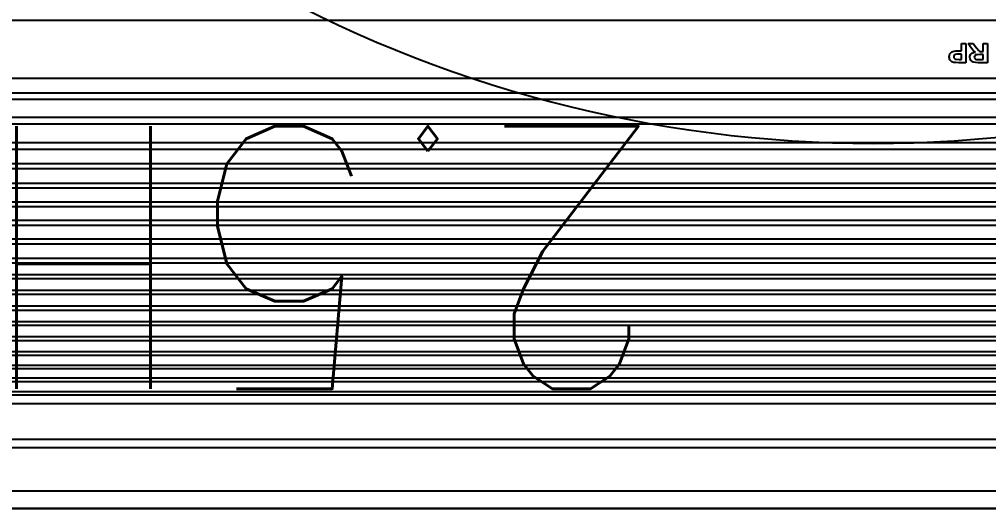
# Model space of a CAD drawing. Header units: inches. Extents: x 16928 to 514628, y -1471 to 241387.
# Drawn here: x 53938.8 to 54292, y 25760.5 to 25938.9 of the extents above; entities that cross this region are included whole.
import ezdxf

# ---------------------------------------------------------------- set-up
doc = ezdxf.new("R2010")
doc.units = ezdxf.units.IN
doc.header["$MEASUREMENT"] = 0
for name, color, linetype in [('Cabinet', 8, 'Continuous'), ('Edges', 7, 'Continuous'), ('WALL', 1, 'Continuous')]:
    doc.layers.add(name, color=color, linetype=linetype)
doc.styles.add('LAILA', font='romans.shx', dxfattribs={"width": 0.85})

# ---------------------------------------------------------------- blocks, each defined once
blk = doc.blocks.new('meja mesyuarat')
at = {"color": 8}
blk.add_arc((3909.6, -2830.13), 461.66, 240.3254, 299.6746, dxfattribs=at)
blk = doc.blocks.new('air con')
at = {"layer": 'Edges'}
for p, q in [((71.402, 41.898), (152.402, 41.898)), ((71.402, 41.095), (152.402, 41.095)), ((71.402, 39.122), (152.402, 39.122)), ((152.402, 38.724), (71.402, 38.724)), ((152.402, 37.092), (71.402, 37.092)), ((152.402, 36.701), (71.402, 36.701)), ((152.402, 36.542), (71.402, 36.542)), ((152.402, 36.078), (71.402, 36.078)), ((152.402, 35.914), (71.402, 35.914)), ((152.402, 35.493), (71.402, 35.493)), ((152.402, 35.34), (71.402, 35.34)), ((152.402, 34.877), (71.402, 34.877)), ((152.402, 34.709), (71.402, 34.709)), ((152.402, 34.207), (71.402, 34.207)), ((152.402, 34.022), (71.402, 34.022)), ((152.402, 33.51), (71.402, 33.51)), ((152.402, 33.335), (71.402, 33.335)), ((152.402, 32.826), (71.402, 32.826)), ((152.402, 32.625), (71.402, 32.625)), ((152.402, 32.098), (71.402, 32.098)), ((152.402, 31.911), (71.402, 31.911)), ((152.402, 31.378), (71.402, 31.378)), ((152.402, 31.189), (71.402, 31.189)), ((152.402, 30.654), (71.402, 30.654)), ((152.402, 30.439), (71.402, 30.439)), ((152.402, 29.791), (71.402, 29.791)), ((152.402, 29.562), (71.402, 29.562)), ((152.402, 28.935), (71.402, 28.935)), ((152.402, 28.714), (71.402, 28.714)), ((152.402, 28.092), (71.402, 28.092)), ((152.402, 27.871), (71.402, 27.871)), ((152.402, 27.226), (71.402, 27.226)), ((152.402, 27.024), (71.402, 27.024)), ((152.402, 26.349), (71.402, 26.349)), ((152.402, 26.117), (71.402, 26.117)), ((152.402, 25.469), (71.402, 25.469)), ((152.402, 25.162), (71.402, 25.162)), ((152.402, 24.304), (71.402, 24.304)), ((152.402, 24.002), (71.402, 24.002)), ((152.402, 23.184), (71.402, 23.184)), ((152.402, 22.883), (71.402, 22.883)), ((152.402, 22.213), (71.402, 22.213)), ((76.199, 20.639), (76.199, 21.51)), ((76.199, 21.51), (76.616, 21.51)), ((76.552, 21.362), (76.397, 21.362)), ((76.397, 21.362), (76.397, 21.141)), ((76.697, 21.359), (76.552, 21.362)), ((76.616, 21.51), (76.752, 21.504)), ((76.74, 21.347), (76.697, 21.359)), ((76.772, 21.325), (76.74, 21.347)), ((76.752, 21.504), (76.845, 21.486)), ((76.791, 21.294), (76.772, 21.325)), ((76.798, 21.254), (76.791, 21.294)), ((76.793, 21.218), (76.798, 21.254)), ((76.845, 21.486), (76.91, 21.454)), ((76.91, 21.454), (76.96, 21.403)), ((76.96, 21.403), (76.992, 21.338)), ((76.992, 21.338), (77.003, 21.266)), ((77.003, 21.266), (76.999, 21.219)), ((77.19, 20.639), (77.19, 21.51)), ((77.19, 21.51), (77.508, 21.51)), ((77.388, 21.362), (77.388, 21.115)), ((77.484, 21.362), (77.388, 21.362)), ((77.627, 21.356), (77.484, 21.362)), ((77.508, 21.51), (77.658, 21.506)), ((77.671, 21.343), (77.627, 21.356)), ((77.658, 21.506), (77.744, 21.497)), ((77.707, 21.318), (77.671, 21.343)), ((77.731, 21.283), (77.707, 21.318)), ((77.738, 21.239), (77.731, 21.283)), ((77.744, 21.497), (77.822, 21.465)), ((77.822, 21.465), (77.886, 21.411)), ((77.886, 21.411), (77.911, 21.376)), ((77.911, 21.376), (77.929, 21.336)), ((77.929, 21.336), (77.939, 21.291)), ((77.939, 21.291), (77.943, 21.242)), ((76.397, 21.141), (76.544, 21.141)), ((76.437, 21.002), (76.397, 21.002)), ((76.397, 21.002), (76.397, 20.639)), ((76.496, 21), (76.437, 21.002)), ((76.537, 20.993), (76.496, 21)), ((76.568, 20.979), (76.537, 20.993)), ((76.544, 21.141), (76.66, 21.144)), ((76.597, 20.956), (76.568, 20.979)), ((76.702, 20.828), (76.597, 20.956)), ((76.66, 21.144), (76.722, 21.152)), ((76.845, 20.639), (76.702, 20.828)), ((76.722, 21.152), (76.754, 21.167)), ((76.804, 21.034), (76.743, 21.023)), ((76.743, 21.023), (76.802, 20.988)), ((76.754, 21.167), (76.778, 21.189)), ((76.778, 21.189), (76.793, 21.218)), ((76.802, 20.988), (76.849, 20.95)), ((76.856, 21.052), (76.804, 21.034)), ((76.849, 20.95), (76.899, 20.895)), ((76.901, 21.075), (76.856, 21.052)), ((76.899, 20.895), (76.962, 20.809)), ((76.938, 21.104), (76.901, 21.075)), ((76.966, 21.138), (76.938, 21.104)), ((76.962, 20.809), (77.082, 20.639)), ((76.986, 21.176), (76.966, 21.138)), ((76.999, 21.219), (76.986, 21.176)), ((77.388, 21.115), (77.497, 21.115)), ((77.518, 20.967), (77.388, 20.967)), ((77.388, 20.967), (77.388, 20.639)), ((77.497, 21.115), (77.595, 21.119)), ((77.637, 20.97), (77.518, 20.967)), ((77.595, 21.119), (77.654, 21.129)), ((77.724, 20.98), (77.637, 20.97)), ((77.654, 21.129), (77.689, 21.146)), ((77.689, 21.146), (77.716, 21.172)), ((77.716, 21.172), (77.733, 21.203)), ((77.776, 20.995), (77.724, 20.98)), ((77.733, 21.203), (77.738, 21.239)), ((77.827, 21.021), (77.776, 20.995)), ((77.873, 21.058), (77.827, 21.021)), ((77.91, 21.107), (77.873, 21.058)), ((77.935, 21.168), (77.91, 21.107)), ((77.943, 21.242), (77.935, 21.168)), ((76.397, 20.639), (76.199, 20.639)), ((77.082, 20.639), (76.845, 20.639)), ((77.388, 20.639), (77.19, 20.639)), ((152.402, 19.568), (71.402, 19.568))]:
    blk.add_line(p, q, dxfattribs=at)
blk = doc.blocks.new('2.5 HP AIR CONDITION')
at = {"xscale": 7.976701201297028, "yscale": 7.976701201297028, "zscale": 7.976701201297028}
blk.add_blockref('air con', (-1535.82, 107.06), dxfattribs=at)
at = {"insert": (-811.32, 397.52), "char_height": 95.733, "width": 937.3113, "attachment_point": 1, "style": 'LAILA'}
blk.add_mtext('2.5HP', dxfattribs=at)

msp = doc.modelspace()

# ---------------------------------------------------------------- linework, layer by layer
at = {"layer": 'WALL'}
msp.add_line((51213.56, 25760.48), (55138.56, 25760.48), dxfattribs=at)

# ---------------------------------------------------------------- block references
at = {"rotation": 180}
msp.add_blockref('2.5 HP AIR CONDITION', (53363.57, 26201.74), dxfattribs=at)
at = {"layer": 'Cabinet'}
msp.add_blockref('meja mesyuarat', (50340.32, 29185.48), dxfattribs=at)

doc.saveas('drawing.dxf')
